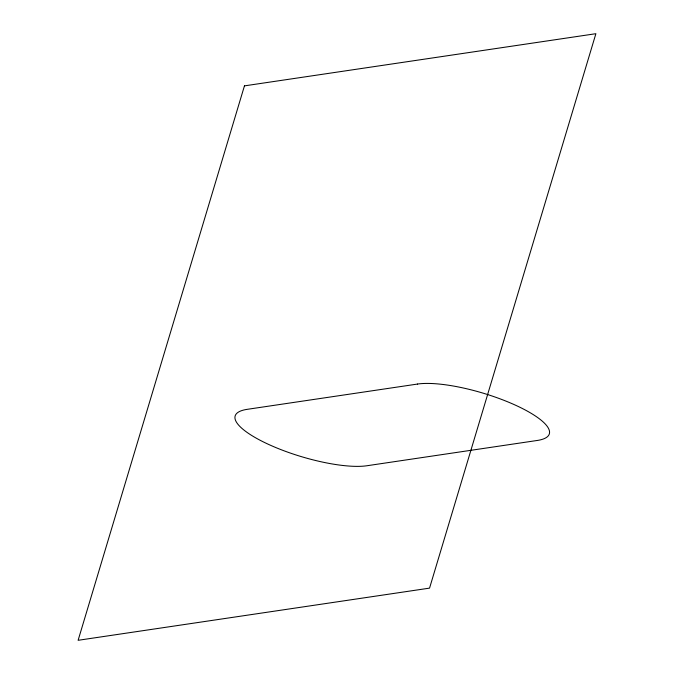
<?xml version="1.0" encoding="UTF-8"?>
<svg xmlns="http://www.w3.org/2000/svg" width="674" height="674" viewBox="0 0 674 674"><rect width="100%" height="100%" fill="white"/><g stroke="black" fill="none" stroke-linecap="round" stroke-linejoin="round"><path stroke-width="1.01" d="M244.451 85.868L78.117 640.3L429.549 588.132L595.883 33.7L244.451 85.868M417.526 384.054L247.316 409.32A75.159 19.959 16.7 0 0 266.71 443.534A75.159 19.959 16.7 0 0 366.976 465.742L537.186 440.476A75.159 19.959 16.7 0 0 517.792 406.262A75.159 19.959 16.7 0 0 417.526 384.054"/></g></svg>
